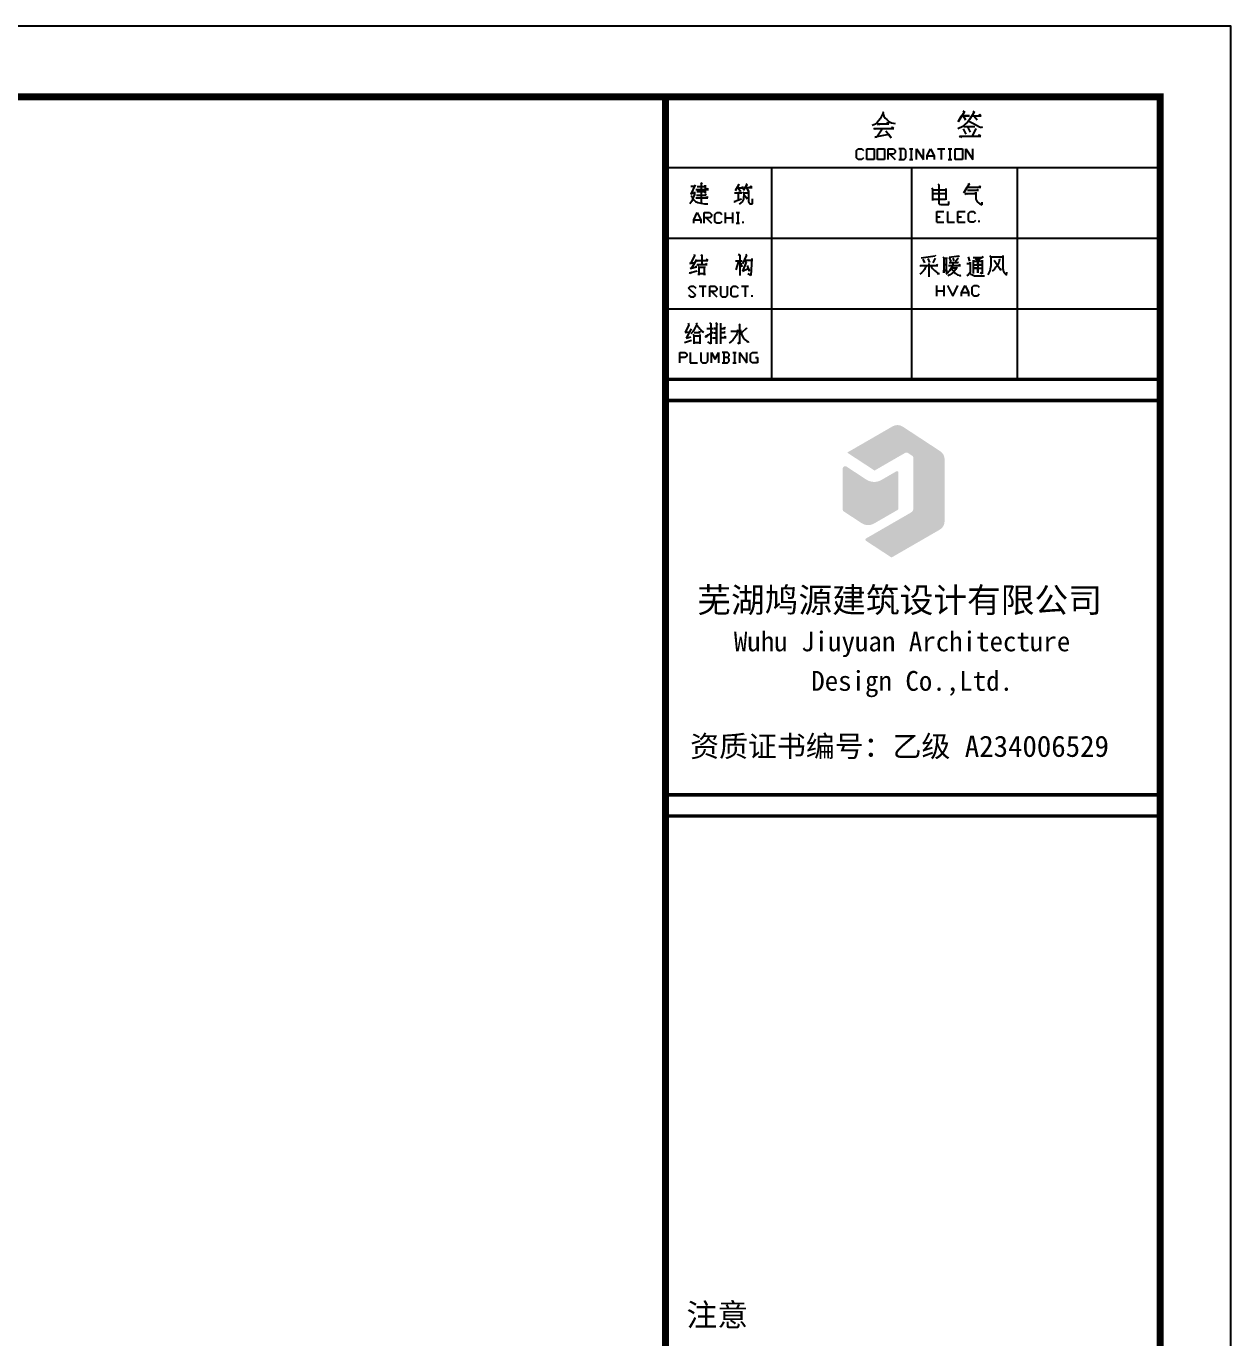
# Model space of a CAD drawing. Extents: x -307088 to 5640332, y -3541089 to -2181377.
# Drawn here: x 5565450 to 5591026, y -3310944 to -3283089 of the extents above; entities that cross this region are included whole.
import ezdxf

# ---------------------------------------------------------------- set-up
doc = ezdxf.new("R2010")
doc.units = 0
doc.header["$LTSCALE"] = 100
doc.header["$MEASUREMENT"] = 0
doc.layers.get('0').update_dxf_attribs({"linetype": 'CONTINUOUS'})
doc.layers.add('PUB_TITLE', color=4, linetype='CONTINUOUS')
doc.styles.add('STYLE4', font='', dxfattribs={"width": 0.8})
doc.styles.add('图签2', font='simhei.ttf', dxfattribs={"height": 1000})
doc.styles.get('STYLE4').set_extended_font_data('FangSong_GB2312')

# ---------------------------------------------------------------- blocks, each defined once
blk = doc.blocks.new('A$C7C132CDA')
at = {"layer": 'PUB_TITLE'}
h = blk.add_hatch(color=256, dxfattribs=at)
edge = h.paths.add_edge_path()
edge.add_ellipse((3838.326084009837, 15293.58862373792), major_axis=(-96.11861905933911, 96.11861905933907), ratio=0.9999999999999653, start_angle=225.0000000001424, end_angle=281.7428642561471)
edge.add_line((3912.870976067614, 15407.25760332216), (3381.362666524481, 15755.82437696593))
edge.add_ellipse((3306.817774466705, 15642.1553973821), major_axis=(-96.11861905915728, 96.11861905915721), ratio=0.9999999999999974, start_angle=-78.25713574382821, end_angle=-14.99999997287442)
edge.add_line((3238.851647093426, 15759.87618305581), (2594.978165633511, 15388.13565561862))
edge.add_line((2594.978165633511, 15388.13565561827), (2982.588396202307, 15133.93822337844))
edge.add_line((2982.588396202307, 15133.93822337873), (3417.205262569245, 15384.86438789533))
edge.add_ellipse((3434.196794412564, 15355.43419147702), major_axis=(24.02965476462497, 24.02965476462495), ratio=0.9999999999999747, start_angle=371.7428642561522, end_angle=435.0000000271238, ccw=False)
edge.add_line((3452.833017427009, 15383.85143637285), (3516.925227256026, 15341.81932813645))
edge.add_ellipse((3498.289004242513, 15313.40208324045), major_axis=(24.02965476518551, 24.02965476518549), ratio=0.9999999999997464, start_angle=314.99999999992565, end_angle=371.74286425592777, ccw=False)
edge.add_line((3532.272067929152, 15313.40208323998), (3532.272067929152, 14598.38376461703))
edge.add_ellipse((3464.305940555874, 14598.38376461761), major_axis=(-48.05930952963007, 48.05930952963), ratio=0.999999999999946, start_angle=165.0000000265585, end_angle=224.999999999599, ccw=False)
edge.add_line((3498.289004242513, 14539.52337178029), (2863.643770570401, 14173.11077568121))
edge.add_ellipse((2873.838689673226, 14155.45265783044), major_axis=(-14.41779285875863, 14.41779285875861), ratio=0.9999999999999009, start_angle=-14.99999997343389, end_angle=101.742864255415)
edge.add_line((2862.656955866609, 14138.40231089294), (3212.082015419845, 13909.24697418173))
edge.add_ellipse((3223.263749226462, 13926.29732111888), major_axis=(14.41779285878494, 14.41779285878494), ratio=0.9999999999999939, start_angle=191.7428642543983, end_angle=255.000000025383)
edge.add_line((3233.458668332081, 13908.63920326764), (3906.292211381253, 14297.09983004141))
edge.add_ellipse((3838.326084009837, 14414.82061571535), major_axis=(96.11861905947087, 96.11861905947083), ratio=0.9999999999999477, start_angle=255.0000000270828, end_angle=315.0000000001423)
edge.add_line((3974.258338755462, 14414.82061571581), (3974.258338755462, 15293.58862373832))
h = blk.add_hatch(color=256, dxfattribs=at)
edge = h.paths.add_edge_path()
edge.add_ellipse((2559.990695095155, 14579.92823924404), major_axis=(19.81075613763312, 19.81075613763311), ratio=0.9999999999998969, start_angle=135.0000000030776, end_angle=191.742864259058)
edge.add_line((2544.626443172339, 14556.500224391), (2799.956374368165, 14389.05311446992))
edge.add_ellipse((2892.141885917168, 14529.62120358646), major_axis=(-118.8645368261325, 118.8645368261325), ratio=0.9999999999999803, start_angle=101.7428642559012, end_angle=165.0000000269085)
edge.add_line((2976.191805995535, 14384.04247179767), (3306.90818003146, 14574.9816591639))
edge.add_ellipse((3292.899860016536, 14599.2447811286), major_axis=(-19.81075613763768, 19.81075613763768), ratio=0.9999999999999422, start_angle=165.0000000269174, end_angle=224.9999999999087)
edge.add_line((3320.916500042658, 14599.2447811286), (3320.916500042658, 15104.60062555515))
edge.add_ellipse((3300.52666183142, 15104.6006255555), major_axis=(14.41779285884241, 14.4177928588424), ratio=0.999999999999947, start_angle=314.9999999999985, end_angle=435.0000000256456)
edge.add_line((3290.331742725801, 15122.25874340674), (3079.091748270672, 15000.29927587829))
edge.add_ellipse((2977.14255721448, 15176.88045438938), major_axis=(-144.1779285887419, 144.1779285887419), ratio=0.999999999999995, start_angle=101.74286425591981, end_angle=165.0000000268788, ccw=False)
edge.add_line((2865.325219126884, 15006.37698501395), (2584.593328111339, 15190.48287339357))
edge.add_ellipse((2565.957105095964, 15162.0656284974), major_axis=(24.02965476501277, 24.02965476501276), ratio=0.9999999999999017, start_angle=11.7428642554654, end_angle=134.9486282428271)
edge.add_line((2531.974055069964, 15162.09609792242), (2531.974055069964, 14579.9282392427))
for p, q in [((3018.452050610911, 20062.10772943997), (2994.452050588559, 20038.1077294437)), ((3042.452050633263, 20090.10772943532), (3018.452050610911, 20062.10772943997)), ((3062.452050651889, 20114.10772943159), (3042.452050633263, 20090.10772943532)), ((3078.45205066679, 20142.1077294274), (3062.452050651889, 20114.10772943159)), ((3106.452050692867, 20198.10772941809), (3078.45205066679, 20142.1077294274)), ((3098.452050685417, 20218.10772941483), (3106.452050692867, 20198.10772941809)), ((3102.452050689142, 20178.10772942135), (3114.452050700318, 20150.107729426)), ((3114.452050700318, 20150.107729426), (3130.452050715219, 20122.10772943019)), ((3130.452050715219, 20122.10772943019), (3154.452050737571, 20102.10772943345)), ((3154.452050737571, 20102.10772943345), (3186.452050767373, 20078.10772943764)), ((3166.452050748747, 20066.10772943951), (3154.452050737571, 20046.1077294423)), ((3182.452050763648, 20042.10772944323), (3166.452050748747, 20066.10772943951)), ((3186.452050767373, 20078.10772943764), (3222.452050800901, 20058.10772944044)), ((3222.452050800901, 20058.10772944044), (3274.45205084933, 20050.10772944184)), ((4250.452051758301, 20210.10772941622), (4166.452051680069, 20070.10772943858)), ((4166.452051680069, 20070.10772943858), (4214.452051724773, 20154.10772942507)), ((4214.452051724773, 20154.10772942507), (4326.452051829081, 20154.10772942507)), ((4234.452051743399, 20226.10772941343), (4258.452051765751, 20202.10772941762)), ((4238.452051747125, 20154.10772942507), (4270.452051776927, 20098.10772943392)), ((4326.452051829081, 20154.10772942507), (4238.452051747125, 20154.10772942507)), ((4258.452051765751, 20202.10772941762), (4250.452051758301, 20210.10772941622)), ((4298.452051803004, 20066.10772943951), (4266.452051773202, 20038.1077294437)), ((4326.452051829081, 20106.10772943299), (4298.452051803004, 20066.10772943951)), ((4314.452051817905, 20086.10772943578), (4354.452051855158, 20062.10772943997)), ((4390.452051888686, 20206.10772941716), (4326.452051829081, 20106.10772943299)), ((4354.452051855158, 20062.10772943997), (4394.452051892411, 20042.10772944323)), ((4362.452051862609, 20154.10772942507), (4490.452051981818, 20154.10772942507)), ((4374.452051873785, 20222.10772941436), (4398.452051896136, 20202.10772941762)), ((4398.452051896136, 20202.10772941762), (4390.452051888686, 20206.10772941716)), ((4394.452051892411, 20150.107729426), (4434.452051929664, 20098.10772943392)), ((4474.452051966917, 20174.10772942181), (4458.452051952016, 20158.10772942461)), ((4490.452051981818, 20154.10772942507), (4474.452051966917, 20174.10772942181)), ((2994.452050588559, 20038.1077294437), (2946.452050543856, 20018.10772944696)), ((2974.452050569933, 19978.10772945348), (3254.452050830703, 19978.10772945348)), ((2986.452050581109, 19962.10772945581), (2974.452050569933, 19978.10772945348)), ((3002.45205059601, 19978.10772945348), (2986.452050581109, 19962.10772945581)), ((3182.452050763648, 19890.10772946745), (2986.452050581109, 19854.10772947303)), ((3014.452050607186, 19858.10772947257), (3090.452050677966, 19974.10772945394)), ((3026.452050618362, 20042.10772944323), (3182.452050763648, 20042.10772944323)), ((3038.452050629538, 20026.10772944556), (3026.452050618362, 20042.10772944323)), ((3054.452050644439, 20042.10772944323), (3038.452050629538, 20026.10772944556)), ((3142.452050726395, 19942.10772945907), (3218.452050797176, 19846.10772947443)), ((3218.452050797176, 19846.10772947443), (3182.452050763648, 19890.10772946745)), ((3234.452050812077, 19994.10772945068), (3222.452050800901, 19978.10772945348)), ((3254.452050830703, 19978.10772945348), (3234.452050812077, 19994.10772945068)), ((4230.452051739674, 20006.10772944882), (4162.452051676344, 19974.10772945394)), ((4266.452051773202, 20038.1077294437), (4230.452051739674, 20006.10772944882)), ((4238.452051747125, 19974.10772945394), (4274.452051780652, 19898.10772946605)), ((4246.452051754575, 20006.10772944882), (4402.452051899862, 20006.10772944882)), ((4302.452051806729, 19990.10772945161), (4334.452051836532, 19926.10772946186)), ((4414.452051911037, 19978.10772945348), (4370.452051870059, 19878.10772946931)), ((4394.452051892411, 20042.10772944323), (4426.452051922213, 20026.10772944556)), ((4426.452051922213, 20026.10772944556), (4470.452051963191, 20002.10772944975)), ((4470.452051963191, 19886.10772946838), (4450.452051944565, 19862.1077294721)), ((4470.452051963191, 20002.10772944975), (4510.452052000444, 19998.10772945022)), ((4486.452051978093, 19866.10772947117), (4470.452051963191, 19886.10772946838)), ((4510.452052000444, 19998.10772945022), (4478.452051970642, 19986.10772945208)), ((2725.186416975688, 19663.89201229054), (2750.186417000834, 19688.89201228635)), ((2750.186417000834, 19688.89201228635), (2800.186417046469, 19688.89201228635)), ((2800.186417046469, 19688.89201228635), (2825.18641706882, 19663.89201229054)), ((2875.186417116318, 19688.89201228635), (2975.18641720945, 19688.89201228635)), ((2875.186417116318, 19538.89201231056), (2875.186417116318, 19688.89201228635)), ((2975.18641720945, 19688.89201228635), (2975.18641720945, 19538.89201231056)), ((2986.452050581109, 19854.10772947303), (3014.452050607186, 19858.10772947257)), ((3025.186417255085, 19688.89201228635), (3125.186417348217, 19688.89201228635)), ((3025.186417255085, 19538.89201231056), (3025.186417255085, 19688.89201228635)), ((3125.186417348217, 19688.89201228635), (3125.186417348217, 19538.89201231056)), ((3175.186417395715, 19688.89201228635), (3250.186417466495, 19688.89201228635)), ((3175.186417395715, 19538.89201231056), (3175.186417395715, 19688.89201228635)), ((3250.186417466495, 19688.89201228635), (3275.186417488847, 19663.89201229054)), ((3400.186417605262, 19688.89201228635), (3325.186417534482, 19688.89201228635)), ((3350.186417559627, 19688.89201228635), (3350.186417559627, 19538.89201231056)), ((3425.186417627614, 19663.89201229054), (3400.186417605262, 19688.89201228635)), ((3475.186417675111, 19688.89201228635), (3525.186417720746, 19688.89201228635)), ((3500.186417698395, 19688.89201228635), (3500.186417698395, 19538.89201231056)), ((3575.186417768244, 19688.89201228635), (3675.186417861376, 19538.89201231056)), ((3575.186417768244, 19538.89201231056), (3575.186417768244, 19688.89201228635)), ((3675.186417861376, 19538.89201231056), (3675.186417861376, 19688.89201228635)), ((3725.186417907011, 19588.89201230265), (3775.186417954508, 19688.89201228635)), ((3775.186417954508, 19688.89201228635), (3825.186418000143, 19588.89201230265)), ((3875.18641804764, 19688.89201228635), (3975.186418140773, 19688.89201228635)), ((3925.186418093275, 19688.89201228635), (3925.186418093275, 19538.89201231056)), ((4025.186418186408, 19688.89201228635), (4075.186418233905, 19688.89201228635)), ((4050.186418211553, 19688.89201228635), (4050.186418211553, 19538.89201231056)), ((4125.18641827954, 19688.89201228635), (4225.186418372672, 19688.89201228635)), ((4125.18641827954, 19538.89201231056), (4125.18641827954, 19688.89201228635)), ((4186.452051698696, 19866.10772947117), (4486.452051978093, 19866.10772947117)), ((4198.452051709872, 19850.10772947397), (4186.452051698696, 19866.10772947117)), ((4222.452051732223, 19866.10772947117), (4198.452051709872, 19850.10772947397)), ((4225.186418372672, 19688.89201228635), (4225.186418372672, 19538.89201231056)), ((4275.18641842017, 19688.89201228635), (4375.186418513302, 19538.89201231056)), ((4275.18641842017, 19538.89201231056), (4275.18641842017, 19688.89201228635)), ((4375.186418513302, 19538.89201231056), (4375.186418513302, 19688.89201228635)), ((2725.186416975688, 19563.89201230637), (2725.186416975688, 19663.89201229054)), ((2750.186417000834, 19538.89201231056), (2725.186416975688, 19563.89201230637)), ((2800.186417046469, 19538.89201231056), (2750.186417000834, 19538.89201231056)), ((2825.18641706882, 19563.89201230637), (2800.186417046469, 19538.89201231056)), ((2975.18641720945, 19538.89201231056), (2875.186417116318, 19538.89201231056)), ((3125.186417348217, 19538.89201231056), (3025.186417255085, 19538.89201231056)), ((3250.186417466495, 19613.89201229846), (3175.186417395715, 19613.89201229846)), ((3200.186417418998, 19613.89201229846), (3275.186417488847, 19538.89201231056)), ((3275.186417488847, 19638.89201229427), (3250.186417466495, 19613.89201229846)), ((3275.186417488847, 19663.89201229054), (3275.186417488847, 19638.89201229427)), ((3325.186417534482, 19538.89201231056), (3400.186417605262, 19538.89201231056)), ((3400.186417605262, 19538.89201231056), (3425.186417627614, 19563.89201230637)), ((3425.186417627614, 19563.89201230637), (3425.186417627614, 19663.89201229054)), ((3475.186417675111, 19538.89201231056), (3525.186417720746, 19538.89201231056)), ((3725.186417907011, 19588.89201230265), (3825.186418000143, 19588.89201230265)), ((3725.186417907011, 19538.89201231056), (3725.186417907011, 19588.89201230265)), ((3825.186418000143, 19588.89201230265), (3825.186418000143, 19538.89201231056)), ((4025.186418186408, 19538.89201231056), (4075.186418233905, 19538.89201231056)), ((4225.186418372672, 19538.89201231056), (4125.18641827954, 19538.89201231056)), ((24.99999098805711, 19425.00005268899), (7024.999997507315, 19425.00005268899)), ((1522.697834948543, 19425.00005268899), (1522.697834948543, 16452.83614195592)), ((3506.105915541295, 19425.00005268899), (3506.105915541295, 16452.83614195592)), ((5002.676951962989, 19425.00005268899), (5002.676951962989, 16452.83614195592)), ((380.9919313476421, 19158.14747011231), (428.9919313923456, 19158.14747011231)), ((444.9919314072467, 19177.34747010923), (384.1919313506223, 19049.34747012972)), ((470.5919314310886, 19154.94747011352), (585.791931538377, 19154.94747011352)), ((518.5919314757921, 19209.34747010458), (540.9919314966537, 19193.34747010737)), ((528.1919314847328, 19199.74747010588), (528.1919314847328, 18921.34747015068)), ((540.9919314966537, 19193.34747010737), (528.1919314847328, 19199.74747010588)), ((585.791931538377, 19174.14747011045), (585.791931538377, 19062.14747012861)), ((585.791931538377, 19154.94747011352), (585.791931538377, 19174.14747011045)), ((1062.591931982432, 19183.74747010821), (1011.391931934748, 19094.14747012255)), ((1040.19193196157, 19135.74747011613), (1126.591932042036, 19135.74747011613)), ((1049.791931970511, 19190.14747010719), (1065.791931985412, 19174.14747010951)), ((1056.191931976471, 19129.34747011669), (1078.591931997333, 19094.14747012255)), ((1065.791931985412, 19174.14747010951), (1062.591931982432, 19183.74747010821)), ((1107.391932024155, 19148.54747011361), (1097.791932015214, 19135.74747011613)), ((1126.591932042036, 19135.74747011613), (1107.391932024155, 19148.54747011361)), ((1174.591932083946, 19180.54747010896), (1123.391932036262, 19097.34747012227)), ((1152.191932063084, 19142.14747011464), (1251.391932155471, 19142.14747011464)), ((1161.791932072025, 19196.54747010663), (1177.791932086926, 19177.34747010923)), ((1171.391932080965, 19138.94747011538), (1193.791932101827, 19097.34747012227)), ((1177.791932086926, 19177.34747010923), (1174.591932083946, 19180.54747010896)), ((1232.19193213759, 19158.14747011231), (1219.391932125669, 19145.34747011436)), ((1251.391932155471, 19142.14747011464), (1232.19193213759, 19158.14747011231)), ((3792.408833737951, 19138.02061994176), (3802.008833746891, 19122.02061994409)), ((3878.808833818417, 19189.2206199331), (3891.608833830338, 19179.6206199344)), ((3891.608833830338, 19179.6206199344), (3891.608833830338, 18914.02061997715)), ((3990.808833922725, 19128.42061994306), (3990.808833922725, 18965.22061996895)), ((4318.468676749151, 19182.82061993412), (4248.068676683586, 19064.42061995331)), ((4248.068676683586, 19064.42061995331), (4292.868676724378, 19144.42061994027)), ((4292.868676724378, 19144.42061994027), (4488.068676907104, 19144.42061994027)), ((4312.068676743191, 19202.02061993151), (4321.668676752131, 19176.42061993561)), ((4321.668676752131, 19176.42061993561), (4318.468676749151, 19182.82061993412)), ((4472.068676892202, 19160.42061993794), (4459.268676880281, 19141.22061994101)), ((4488.068676907104, 19144.42061994027), (4472.068676892202, 19160.42061993794)), ((393.791931359563, 18946.94747014565), (368.1919313357212, 18908.54747015226)), ((384.1919313506223, 19049.34747012972), (396.9919313625433, 19062.14747012767)), ((387.3919313536026, 19030.1474701328), (400.1919313655235, 19010.94747013587)), ((406.591931371484, 18972.54747014202), (393.791931359563, 18946.94747014565)), ((396.9919313625433, 19062.14747012767), (435.391931398306, 19062.14747012767)), ((400.1919313655235, 19010.94747013587), (406.591931371484, 18988.54747013922)), ((416.1919313804246, 18998.14747013792), (406.591931371484, 18972.54747014202)), ((406.591931371484, 18988.54747013922), (422.5919313863851, 18966.14747014304)), ((425.7919313893653, 19020.5474701341), (416.1919313804246, 18998.14747013792)), ((422.5919313863851, 18966.14747014304), (448.191931410227, 18943.74747014639)), ((432.1919313953258, 19042.94747013028), (425.7919313893653, 19020.5474701341)), ((435.391931398306, 19078.14747012488), (432.1919313953258, 19042.94747013028)), ((435.391931398306, 19062.14747012767), (435.391931398306, 19078.14747012488)), ((448.191931410227, 18943.74747014639), (480.1919314400293, 18930.94747014891)), ((451.3919314132072, 19113.34747012041), (630.5919315801002, 19113.34747012041)), ((451.3919314132072, 18994.94747013913), (620.9919315711595, 18994.94747013913)), ((464.1919314251281, 19033.34747013345), (595.391931548249, 19033.34747013345)), ((585.791931538377, 19078.14747012581), (467.3919314281084, 19078.14747012581)), ((592.1919315443374, 19046.14747013093), (582.5919315353967, 19036.5474701327)), ((585.791931538377, 19062.14747012861), (585.791931538377, 19078.14747012581)), ((598.5919315502979, 19036.5474701327), (592.1919315443374, 19049.34747013019)), ((595.391931548249, 19049.34747013065), (592.1919315443374, 19046.14747013093)), ((611.3919315622188, 19010.94747013634), (592.1919315443374, 18994.94747013913)), ((595.391931548249, 19033.34747013345), (595.391931548249, 19049.34747013065)), ((617.7919315681793, 19126.14747011836), (608.1919315592386, 19113.34747012041)), ((620.9919315711595, 18994.94747013913), (611.3919315622188, 19010.94747013634)), ((630.5919315801002, 19113.34747012041), (617.7919315681793, 19126.14747011836)), ((995.3919319170527, 18943.74747014686), (1100.9919320154, 18978.94747014146)), ((1011.391931931954, 18934.14747014863), (995.3919319170527, 18943.74747014686)), ((998.591931920033, 19065.3474701274), (1104.191932018381, 19065.3474701274)), ((1017.791931937914, 18946.94747014611), (1011.391931931954, 18934.14747014863)), ((1052.991931970697, 19065.3474701274), (1052.991931970697, 18959.74747014407)), ((1104.191932018381, 19065.3474701274), (1052.991931970697, 19065.3474701274)), ((1078.591931997333, 19103.74747012078), (1075.391931994352, 19090.9474701233)), ((1078.591931997333, 19094.14747012255), (1078.591931997333, 19103.74747012078)), ((1126.591932039242, 18975.7474701422), (1110.591932024341, 18937.34747014835)), ((1120.191932033282, 19081.34747012507), (1129.791932042222, 19062.14747012814)), ((1129.791932042222, 19062.14747012814), (1126.591932039242, 18975.7474701422)), ((1136.191932048183, 19065.34747012786), (1196.991932104807, 19065.34747012786)), ((1139.391932051163, 19033.34747013298), (1177.791932086926, 18978.94747014146)), ((1184.191932092886, 18988.54747014015), (1171.391932080965, 18994.94747013913)), ((1177.791932086926, 18978.94747014146), (1184.191932092886, 18988.54747014015)), ((1200.191932107788, 19106.94747012097), (1190.591932098847, 19087.74747012358)), ((1193.791932101827, 19097.34747012227), (1200.191932107788, 19106.94747012097)), ((1196.991932104807, 19087.74747012404), (1196.991932104807, 18937.34747014835)), ((1196.991932104807, 19065.34747012786), (1196.991932104807, 19087.74747012404)), ((1254.591932158452, 18908.54747015226), (1254.591932158452, 18982.14747014071)), ((3802.008833746891, 19122.02061994409), (3802.008833746891, 18958.82061996998)), ((3805.208833749872, 19109.22061994567), (3987.608833919745, 19109.22061994567)), ((3805.208833749872, 19054.82061995461), (3987.608833919745, 19054.82061995461)), ((3808.408833752852, 18974.82061996765), (3987.608833919745, 18974.82061996765)), ((4032.408833961468, 18901.22061997873), (4032.408833961468, 18942.82061997231)), ((4267.268676701467, 19058.02061995387), (4414.468676838558, 19058.02061995387)), ((4283.268676716369, 19042.02061995666), (4267.268676701467, 19058.02061995387)), ((4292.868676725309, 19058.02061995387), (4283.268676716369, 19042.02061995666)), ((4299.26867673127, 19102.82061994716), (4456.068676877301, 19102.82061994716)), ((4414.468676838558, 19077.22061995126), (4414.468676838558, 19038.82061995741)), ((4414.468676838558, 19058.02061995387), (4414.468676838558, 19077.22061995126)), ((4414.468676838558, 19038.82061995741), (4414.468676838558, 19010.02061996225)), ((4414.468676838558, 19010.02061996225), (4417.668676841538, 18974.82061996765)), ((4417.668676841538, 18974.82061996765), (4436.86867685942, 18939.62061997305)), ((4440.0686768624, 19115.62061994465), (4427.268676850479, 19099.62061994744)), ((4456.068676877301, 19102.82061994716), (4440.0686768624, 19115.62061994465)), ((422.616578895133, 18685.8368920841), (472.6165789426304, 18785.83689206827)), ((472.6165789426304, 18785.83689206827), (522.6165789882652, 18685.8368920841)), ((480.1919314400293, 18930.94747014891), (524.9919314817525, 18918.14747015096)), ((524.9919314817525, 18918.14747015096), (572.991931526456, 18911.74747015245)), ((572.6165790357627, 18785.83689206827), (647.6165791037492, 18785.83689206827)), ((572.6165790357627, 18635.83689209202), (572.6165790357627, 18785.83689206827)), ((572.991931526456, 18911.74747015245), (620.9919315711595, 18911.74747015245)), ((647.6165791037492, 18785.83689206827), (672.616579128895, 18760.83689207199)), ((672.616579128895, 18760.83689207199), (672.616579128895, 18735.83689207619)), ((722.6165791745298, 18760.83689207199), (747.6165791968815, 18785.83689206827)), ((722.6165791745298, 18660.83689208783), (722.6165791745298, 18760.83689207199)), ((747.6165791968815, 18785.83689206827), (797.616579244379, 18785.83689206827)), ((797.616579244379, 18785.83689206827), (822.616579267662, 18760.83689207199)), ((872.6165793151595, 18635.83689209202), (872.6165793151595, 18785.83689206827)), ((972.6165794082917, 18785.83689206827), (972.6165794082917, 18635.83689209202)), ((1022.616579453927, 18785.83689206827), (1072.616579501424, 18785.83689206827)), ((1047.616579476278, 18785.83689206827), (1047.616579476278, 18635.83689209202)), ((1110.591932024341, 18937.34747014835), (1065.791931982618, 18905.34747015347)), ((1196.991932104807, 18937.34747014835), (1206.591932113748, 18918.14747015096)), ((1206.591932113748, 18918.14747015096), (1216.191932122689, 18911.74747015245)), ((1216.191932122689, 18911.74747015245), (1228.99193213461, 18908.54747015226)), ((1228.99193213461, 18908.54747015226), (1254.591932158452, 18908.54747015226)), ((3863.723864133004, 18799.52638373), (3963.723864226136, 18799.52638373)), ((3863.723864133004, 18649.52638375375), (3863.723864133004, 18799.52638373)), ((3891.608833830338, 18914.02061997715), (3898.008833836298, 18904.42061997845)), ((3898.008833836298, 18904.42061997845), (3920.40883385716, 18901.22061997873)), ((3920.40883385716, 18901.22061997873), (4032.408833961468, 18901.22061997873)), ((4013.723864271771, 18799.52638373), (4013.723864271771, 18649.52638375375)), ((4163.723864412401, 18799.52638373), (4263.723864505533, 18799.52638373)), ((4163.723864412401, 18649.52638375375), (4163.723864412401, 18799.52638373)), ((4313.723864551168, 18774.52638373419), (4338.72386457352, 18799.52638373)), ((4313.723864551168, 18674.52638375002), (4313.723864551168, 18774.52638373419)), ((4338.72386457352, 18799.52638373), (4388.723864621017, 18799.52638373)), ((4388.723864621017, 18799.52638373), (4413.7238646443, 18774.52638373419)), ((4436.86867685942, 18939.62061997305), (4472.068676892202, 18910.82061997789)), ((4472.068676892202, 18910.82061997789), (4507.268676924985, 18898.02061997994)), ((4507.268676924985, 18898.02061997994), (4507.268676924985, 18933.22061997454)), ((422.616578895133, 18685.8368920841), (522.6165789882652, 18685.8368920841)), ((422.616578895133, 18635.83689209202), (422.616578895133, 18685.8368920841)), ((522.6165789882652, 18685.8368920841), (522.6165789882652, 18635.83689209202)), ((647.6165791037492, 18710.83689208038), (572.6165790357627, 18710.83689208038)), ((597.6165790581144, 18710.83689208038), (672.616579128895, 18635.83689209202)), ((672.616579128895, 18735.83689207619), (647.6165791037492, 18710.83689208038)), ((747.6165791968815, 18635.83689209202), (722.6165791745298, 18660.83689208783)), ((797.616579244379, 18635.83689209202), (747.6165791968815, 18635.83689209202)), ((822.616579267662, 18660.83689208783), (797.616579244379, 18635.83689209202)), ((872.6165793151595, 18710.83689208038), (972.6165794082917, 18710.83689208038)), ((1022.616579453927, 18635.83689209202), (1072.616579501424, 18635.83689209202)), ((1122.616579547059, 18635.83689209202), (1122.616579547059, 18660.83689208783)), ((3863.723864133004, 18724.52638374164), (3913.723864178639, 18724.52638374164)), ((3863.723864133004, 18649.52638375375), (3963.723864226136, 18649.52638375375)), ((4013.723864271771, 18649.52638375375), (4113.723864364903, 18649.52638375375)), ((4163.723864412401, 18724.52638374164), (4213.723864458036, 18724.52638374164)), ((4163.723864412401, 18649.52638375375), (4263.723864505533, 18649.52638375375)), ((4338.72386457352, 18649.52638375375), (4313.723864551168, 18674.52638375002)), ((4388.723864621017, 18649.52638375375), (4338.72386457352, 18649.52638375375)), ((4413.7238646443, 18674.52638375002), (4388.723864621017, 18649.52638375375)), ((4463.723864691798, 18649.52638375375), (4463.723864691798, 18674.52638375002)), ((24.99999098805711, 18425.00005284918), (7024.999997507315, 18425.00005284918)), ((428.9919313923456, 18198.77047017112), (435.391931398306, 18179.57047017373)), ((1158.591932071839, 18198.77047017112), (1171.391932083759, 18182.77047017391)), ((368.1919313357212, 18064.37047019263), (435.3919313992374, 18080.37047018984)), ((380.9919313476421, 18070.77047019161), (368.1919313357212, 18064.37047019263)), ((374.591931342613, 17993.9704702039), (460.9919314230792, 18016.37047020008)), ((435.391931398306, 18179.57047017373), (380.9919313476421, 18070.77047019161)), ((460.9919314230792, 18118.77047018369), (390.5919313575141, 18000.37047020288)), ((435.3919313992374, 18080.37047018984), (460.9919314230792, 18118.77047018369)), ((454.5919314171188, 18025.97047019878), (451.3919314141385, 18013.17047020083)), ((460.9919314230792, 18016.37047020008), (454.5919314171188, 18025.97047019878)), ((473.7919314340688, 18109.17047018546), (620.9919315711595, 18109.17047018546)), ((483.3919314430095, 18099.57047018677), (473.7919314340688, 18109.17047018546)), ((473.7919314340688, 18051.57047019468), (611.3919315631501, 18051.57047019468)), ((480.1919314400293, 18035.57047019748), (473.7919314340688, 18051.57047019468)), ((492.9919314519502, 18045.17047019571), (480.1919314400293, 18035.57047019748)), ((492.9919314519502, 18109.17047018546), (483.3919314430095, 18099.57047018677)), ((483.3919314439408, 18029.17047019803), (496.1919314549305, 18016.37047020008)), ((496.1919314549305, 18016.37047020008), (496.1919314549305, 17901.17047021852)), ((524.9919314817525, 18189.17047017289), (544.1919314996339, 18179.57047017419)), ((537.7919314936735, 18185.97047017317), (537.7919314936735, 18054.77047019394)), ((544.1919314996339, 18179.57047017419), (537.7919314936735, 18185.97047017317)), ((576.1919315294363, 18022.77047019906), (576.1919315294363, 18009.97047020111)), ((576.1919315294363, 17901.17047021852), (576.1919315294363, 18022.77047019906)), ((595.391931548249, 18067.57047019235), (592.1919315443374, 18054.7704701944)), ((611.3919315631501, 18051.57047019468), (595.391931548249, 18067.57047019235)), ((611.3919315622188, 18128.37047018285), (601.7919315532781, 18112.37047018518)), ((620.9919315711595, 18109.17047018546), (611.3919315622188, 18128.37047018285)), ((1014.591931937728, 18102.77047018602), (1110.591932027135, 18102.77047018602)), ((1056.191931976471, 18099.57047018677), (1017.791931940708, 17974.77047020744)), ((1052.991931973491, 18195.5704701714), (1075.391931994352, 18182.77047017345)), ((1075.391931994352, 18182.77047017345), (1075.391931994352, 17897.97047021927)), ((1075.391931994352, 18080.3704701903), (1110.591932027135, 18016.37047020055)), ((1171.391932083759, 18182.77047017391), (1113.791932030115, 18061.17047019338)), ((1164.991932077799, 18083.57047019049), (1113.791932030115, 17958.7704702107)), ((1145.791932059918, 18112.37047018518), (1241.791932149325, 18112.37047018518)), ((1152.191932065878, 18096.37047018844), (1164.991932077799, 18083.57047019049)), ((1177.79193208972, 18035.57047019887), (1206.591932116542, 17958.77047021117)), ((1244.991932152305, 18134.77047018136), (1228.991932137404, 17897.97047021973)), ((3627.699882093351, 18037.00087554788), (3877.299882325809, 18037.00087554788)), ((3637.299882102292, 18024.20087555039), (3627.699882093351, 18037.00087554788)), ((3838.899882290047, 18171.40087552683), (3640.499882105272, 18142.60087553167)), ((3666.099882129114, 18126.600875534), (3691.699882152956, 18075.4008755422)), ((3710.899882170837, 18024.20087555039), (3704.499882164877, 18011.40087555244)), ((3736.499882194679, 18136.20087553223), (3762.099882218521, 18081.80087554117)), ((3752.49988220958, 18065.80087554303), (3752.49988220958, 17877.00087557349)), ((3781.299882236402, 18030.60087554937), (3787.699882242363, 18014.60087555216)), ((3787.699882242363, 18014.60087555216), (3803.699882257264, 17995.40087555477)), ((3842.099882293027, 18139.40087553195), (3806.899882260244, 18075.4008755422)), ((3835.699882287066, 18184.20087552432), (3838.899882290047, 18171.40087552683)), ((3864.499882313889, 18049.80087554536), (3854.899882304948, 18033.80087554816)), ((3877.299882325809, 18037.00087554788), (3864.499882313889, 18049.80087554536)), ((3950.899882394355, 18158.60087552841), (3963.699882406276, 18145.80087553046)), ((3960.499882403295, 18053.00087554555), (4005.299882445019, 18053.00087554555)), ((3963.699882406276, 18145.80087553046), (3963.699882406276, 17934.60087556427)), ((4002.099882442039, 18136.2008755327), (3963.699882406276, 18136.2008755327)), ((4002.099882442039, 18149.00087553065), (4002.099882442039, 18136.2008755327)), ((4002.099882442039, 17937.80087556399), (4002.099882442039, 18149.00087553065)), ((4027.69988246588, 18037.00087554834), (4197.299882623833, 18037.00087554834)), ((4037.299882474821, 18078.60087554192), (4168.499882597011, 18078.60087554192)), ((4174.899882602971, 18171.40087552683), (4040.499882477801, 18149.00087553065)), ((4040.499882477801, 18149.00087553065), (4062.899882498663, 18094.60087553912)), ((4085.299882519525, 18033.80087554862), (4066.099882501643, 17998.60087555402)), ((4094.899882528465, 18075.4008755422), (4085.299882519525, 18033.80087554862)), ((4091.699882525485, 18142.60087553167), (4104.499882537406, 18101.0008755381)), ((4165.29988259403, 18142.60087553167), (4126.899882558268, 18091.4008755394)), ((4162.09988259105, 18088.20087554015), (4155.69988258509, 18078.60087554192)), ((4168.499882597011, 18078.60087554192), (4162.09988259105, 18088.20087554015)), ((4168.499882597011, 18181.00087552506), (4181.299882608932, 18161.80087552813)), ((4181.299882608932, 18049.80087554629), (4171.699882599991, 18033.80087554862)), ((4181.299882608932, 18161.80087552813), (4174.899882602971, 18171.40087552683)), ((4197.299882623833, 18037.00087554834), (4181.299882608932, 18049.80087554629)), ((4290.099882710259, 18065.8008755435), (4334.899882751983, 18065.8008755435)), ((4306.099882725161, 18158.60087552841), (4328.499882746022, 18097.80087553838)), ((4334.899882751983, 18085.00087554089), (4334.899882751983, 17937.80087556399)), ((4334.899882751983, 18065.8008755435), (4334.899882751983, 18085.00087554089)), ((4376.499882790726, 18149.00087553065), (4507.699882912915, 18149.00087553065)), ((4382.899882796686, 18113.80087553558), (4382.899882796686, 18097.80087553791)), ((4382.899882796686, 17921.80087556585), (4382.899882796686, 18113.80087553558)), ((4382.899882796686, 18097.80087553791), (4507.699882912915, 18097.80087553791)), ((4389.299882802647, 18046.60087554611), (4507.699882912915, 18046.60087554611)), ((4411.699882823508, 18136.20087553223), (4462.899882871192, 18101.00087553763)), ((4440.49988285033, 18113.80087553605), (4411.699882823508, 18136.20087553223)), ((4520.499882924836, 18161.80087552813), (4440.49988285033, 18113.80087553605)), ((4443.699882853311, 18091.40087553847), (4443.699882853311, 17931.40087556455)), ((4443.699882853311, 18046.60087554611), (4443.699882853311, 18091.40087553847)), ((4507.699882912915, 18046.60087554611), (4443.699882853311, 18046.60087554611)), ((4507.699882912915, 18149.00087553065), (4520.499882924836, 18161.80087552813)), ((4507.699882912915, 18113.80087553558), (4507.699882912915, 17928.20087556529)), ((4507.699882912915, 18097.80087553791), (4507.699882912915, 18113.80087553558)), ((4613.299883011263, 18177.80087552581), (4629.299883026164, 18158.60087552841)), ((4629.299883026164, 18033.80087554862), (4622.899883020204, 18008.20087555272)), ((4629.299883026164, 18158.60087552841), (4629.299883026164, 18033.80087554862)), ((4632.499883029144, 18161.80087552767), (4795.699883181136, 18161.80087552767)), ((4674.099883067887, 18113.80087553512), (4770.099883157294, 17969.80087555794)), ((4712.499883106444, 18027.40087554872), (4699.699883094523, 18011.40087555151)), ((4728.499883121345, 18053.00087554462), (4712.499883106444, 18027.40087554872)), ((4741.299883130472, 18081.80087553978), (4728.499883121345, 18053.00087554462)), ((4750.899883142207, 18117.00087553437), (4741.299883130472, 18081.80087553978)), ((4747.699883136433, 18133.00087553205), (4750.899883142207, 18117.00087553437)), ((4798.899883184116, 18177.80087552487), (4798.899883184116, 17995.4008755543)), ((361.7919313297607, 17933.17047021387), (470.5919314310886, 17961.97047020902)), ((374.5919313416816, 17923.57047021517), (361.7919313297607, 17933.17047021387)), ((390.5919313575141, 18000.37047020288), (374.591931342613, 17993.9704702039)), ((393.791931359563, 17942.7704702121), (374.5919313416816, 17923.57047021517)), ((576.1919315294363, 18009.97047020111), (496.1919314549305, 18009.97047020111)), ((496.1919314549305, 17923.5704702147), (576.1919315294363, 17923.5704702147)), ((496.1919314549305, 17901.17047021852), (496.1919314549305, 17923.5704702147)), ((576.1919315294363, 17923.5704702147), (576.1919315294363, 17901.17047021852)), ((1113.791932030115, 17958.7704702107), (1193.791932104621, 17993.9704702053)), ((1228.991932137404, 17897.97047021973), (1187.391932098661, 17917.17047021713)), ((1212.991932122502, 17968.37047020986), (1196.991932107601, 17990.77047020604)), ((1206.591932116542, 17958.77047021117), (1212.991932122502, 17968.37047020986)), ((3646.899882114027, 17934.60087556473), (3624.499882093165, 17915.40087556781)), ((3659.699882123154, 17947.40087556269), (3646.899882114027, 17934.60087556473)), ((3675.699882138055, 17960.20087556064), (3659.699882123154, 17947.40087556269)), ((3688.499882149976, 17979.40087555756), (3675.699882138055, 17960.20087556064)), ((3694.899882155936, 17995.40087555477), (3688.499882149976, 17979.40087555756)), ((3704.499882164877, 18011.40087555244), (3694.899882155936, 17995.40087555477)), ((3803.699882257264, 17995.40087555477), (3816.499882269185, 17982.60087555728)), ((3816.499882269185, 17982.60087555728), (3832.499882284086, 17966.60087555961)), ((3832.499882284086, 17966.60087555961), (3848.499882298987, 17950.60087556241)), ((3848.499882298987, 17950.60087556241), (3861.299882310908, 17941.00087556371)), ((3861.299882310908, 17941.00087556371), (3883.69988233177, 17925.00087556604)), ((3870.899882319849, 17921.80087556678), (3899.699882346671, 17921.80087556678)), ((3957.299882400315, 17969.80087555887), (4002.099882442039, 17969.80087555887)), ((3963.699882406276, 17969.80087555887), (3957.299882400315, 17969.80087555887)), ((3963.699882406276, 17934.60087556427), (3963.699882406276, 17969.80087555887)), ((4024.4998824629, 17941.00087556324), (3992.499882433098, 17915.40087556734)), ((4002.099882442039, 17969.80087555887), (4002.099882442039, 17937.80087556399)), ((4046.899882483762, 17905.80087556865), (4018.09988245694, 17889.80087557144)), ((4043.699882480782, 17963.40087555943), (4024.4998824629, 17941.00087556324)), ((4066.099882501643, 17998.60087555402), (4043.699882480782, 17963.40087555943)), ((4075.699882510584, 17921.80087556585), (4046.899882483762, 17905.80087556865)), ((4072.499882507604, 17995.4008755543), (4088.499882522505, 17973.00087555812)), ((4075.699882510584, 18005.000875553), (4146.099882576149, 18005.000875553)), ((4104.499882537406, 17947.40087556222), (4075.699882510584, 17921.80087556585)), ((4088.499882522505, 17973.00087555812), (4107.699882540386, 17947.40087556222)), ((4130.099882561248, 17979.4008755571), (4104.499882537406, 17947.40087556222)), ((4107.699882540386, 17947.40087556222), (4130.099882561248, 17925.00087556604)), ((4146.099882576149, 18011.40087555198), (4130.099882561248, 17979.4008755571)), ((4130.099882561248, 17925.00087556604), (4155.69988258509, 17905.80087556865)), ((4146.099882576149, 18005.000875553), (4146.099882576149, 18011.40087555198)), ((4155.69988258509, 17905.80087556865), (4200.499882626813, 17896.20087556995)), ((4203.699882629793, 17896.20087556995), (4184.499882611912, 17886.60087557172)), ((4200.499882626813, 17896.20087556995), (4203.699882629793, 17896.20087556995)), ((4306.099882725161, 17899.40087557014), (4290.099882710259, 17889.80087557144)), ((4318.899882737081, 17912.20087556809), (4306.099882725161, 17899.40087557014)), ((4334.899882751983, 17937.80087556399), (4318.899882737081, 17912.20087556809)), ((4334.899882751983, 17925.00087556604), (4344.499882760923, 17915.40087556781)), ((4344.499882760923, 17915.40087556781), (4370.099882784765, 17905.80087556911)), ((4370.099882784765, 17905.80087556911), (4398.899882811587, 17893.00087557163)), ((4386.099882799666, 17998.60087555356), (4507.699882912915, 17998.60087555356)), ((4443.699882853311, 17998.60087555356), (4386.099882799666, 17998.60087555356)), ((4398.899882811587, 17893.00087557163), (4539.699882942718, 17893.00087557163)), ((4443.699882853311, 17931.40087556455), (4443.699882853311, 17998.60087555356)), ((4507.699882912915, 17918.6008755666), (4478.899882886093, 17931.40087556455)), ((4507.699882912915, 17928.20087556529), (4507.699882912915, 17918.6008755666)), ((4603.699883002322, 17941.00087556324), (4584.499882984441, 17905.80087556865)), ((4613.299883011263, 17963.40087555943), (4603.699883002322, 17941.00087556324)), ((4619.699883017223, 17989.00087555579), (4613.299883011263, 17963.40087555943)), ((4622.899883020204, 18008.20087555272), (4619.699883017223, 17989.00087555579)), ((4680.499883076642, 17985.80087555561), (4645.299883041065, 17957.00087556045)), ((4699.699883094523, 18011.40087555151), (4680.499883076642, 17985.80087555561)), ((4773.299883160274, 17985.80087555561), (4760.499883151148, 17985.80087555561)), ((4770.099883157294, 17969.80087555794), (4773.299883160274, 17985.80087555561)), ((4798.899883184116, 17995.4008755543), (4802.099883187097, 17969.8008755584)), ((4802.099883187097, 17969.8008755584), (4808.499883193057, 17953.8008755612)), ((4808.499883193057, 17953.8008755612), (4818.099883201998, 17931.40087556455)), ((4818.099883201998, 17931.40087556455), (4834.099883216899, 17912.20087556762)), ((4834.099883216899, 17912.20087556762), (4850.0998832318, 17902.60087556893)), ((4850.0998832318, 17902.60087556893), (4856.499883237761, 17941.00087556278)), ((350.4930743710138, 17717.64781332749), (375.4930743933655, 17742.64781332377)), ((450.493074464146, 17617.64781334333), (350.4930743710138, 17717.64781332749)), ((375.4930743933655, 17742.64781332377), (425.4930744390003, 17742.64781332377)), ((425.4930744390003, 17742.64781332377), (450.493074464146, 17717.64781332749)), ((500.4930745097809, 17742.64781332377), (600.4930746029131, 17742.64781332377)), ((550.4930745572783, 17742.64781332377), (550.4930745572783, 17592.64781334752)), ((650.4930746504106, 17742.64781332377), (725.4930747183971, 17742.64781332377)), ((650.4930746504106, 17592.64781334752), (650.4930746504106, 17742.64781332377)), ((725.4930747183971, 17667.64781333541), (650.4930746504106, 17667.64781333541)), ((675.4930746727623, 17667.64781333541), (750.4930747435428, 17592.64781334752)), ((725.4930747183971, 17742.64781332377), (750.4930747435428, 17717.64781332749)), ((750.4930747435428, 17692.64781333122), (725.4930747183971, 17667.64781333541)), ((750.4930747435428, 17717.64781332749), (750.4930747435428, 17692.64781333122)), ((800.4930747891776, 17742.64781332377), (800.4930747891776, 17617.64781334333)), ((900.4930748823099, 17617.64781334333), (900.4930748823099, 17742.64781332377)), ((950.4930749298073, 17717.64781332749), (975.4930749521591, 17742.64781332377)), ((950.4930749298073, 17617.64781334333), (950.4930749298073, 17717.64781332749)), ((975.4930749521591, 17742.64781332377), (1025.493074997794, 17742.64781332377)), ((1025.493074997794, 17742.64781332377), (1050.49307502294, 17717.64781332749)), ((1100.493075068574, 17742.64781332377), (1200.493075161707, 17742.64781332377)), ((1150.493075116072, 17742.64781332377), (1150.493075116072, 17592.64781334752)), ((3863.723864133004, 17604.46946659579), (3863.723864133004, 17754.46946657158)), ((3863.723864133004, 17679.46946658369), (3963.723864226136, 17679.46946658369)), ((3963.723864226136, 17754.46946657158), (3963.723864226136, 17604.46946659579)), ((4013.723864271771, 17754.46946657158), (4088.72386434162, 17604.46946659579)), ((4088.72386434162, 17604.46946659579), (4163.723864412401, 17754.46946657158)), ((4213.723864458036, 17654.46946658741), (4263.723864505533, 17754.46946657158)), ((4213.723864458036, 17654.46946658741), (4313.723864551168, 17654.46946658741)), ((4213.723864458036, 17604.46946659579), (4213.723864458036, 17654.46946658741)), ((4263.723864505533, 17754.46946657158), (4313.723864551168, 17654.46946658741)), ((4313.723864551168, 17654.46946658741), (4313.723864551168, 17604.46946659579)), ((4363.723864598665, 17729.46946657577), (4388.723864621017, 17754.46946657158)), ((4363.723864598665, 17629.4694665916), (4363.723864598665, 17729.46946657577)), ((4388.723864621017, 17754.46946657158), (4438.723864666652, 17754.46946657158)), ((4438.723864666652, 17754.46946657158), (4463.723864691798, 17729.46946657577)), ((350.4930743710138, 17617.64781334333), (375.4930743933655, 17592.64781334752)), ((375.4930743933655, 17592.64781334752), (425.4930744390003, 17592.64781334752)), ((425.4930744390003, 17592.64781334752), (450.493074464146, 17617.64781334333)), ((800.4930747891776, 17617.64781334333), (825.4930748115294, 17592.64781334752)), ((825.4930748115294, 17592.64781334752), (875.4930748590268, 17592.64781334752)), ((875.4930748590268, 17592.64781334752), (900.4930748823099, 17617.64781334333)), ((975.4930749521591, 17592.64781334752), (950.4930749298073, 17617.64781334333)), ((1025.493074997794, 17592.64781334752), (975.4930749521591, 17592.64781334752)), ((1050.49307502294, 17617.64781334333), (1025.493074997794, 17592.64781334752)), ((1250.493075209204, 17592.64781334752), (1250.493075209204, 17617.64781334333)), ((4388.723864621017, 17604.46946659579), (4363.723864598665, 17629.4694665916)), ((4438.723864666652, 17604.46946659579), (4388.723864621017, 17604.46946659579)), ((4463.723864691798, 17629.4694665916), (4438.723864666652, 17604.46946659579)), ((24.99999098805711, 17425.0000530089), (7024.999997507315, 17425.0000530089)), ((353.823171436321, 17199.0887564685), (302.6231713886373, 17090.28875648638)), ((302.6231713886373, 17090.28875648638), (357.0231714393012, 17099.88875648461)), ((385.823171465192, 17141.48875647818), (315.4231714005582, 17010.28875649895)), ((344.2231714273803, 17221.48875646468), (353.823171436321, 17199.0887564685)), ((401.8231714810245, 17087.08875648712), (382.6231714631431, 17071.08875648945)), ((411.4231714899652, 17099.88875648461), (401.8231714810245, 17087.08875648712)), ((421.0231714989059, 17112.68875648256), (411.4231714899652, 17099.88875648461)), ((433.8231715108268, 17138.28875647846), (421.0231714989059, 17112.68875648256)), ((427.4231715048663, 17090.28875648684), (513.8231715844013, 17090.28875648684)), ((469.0231715436094, 17208.68875646719), (433.8231715108268, 17138.28875647846)), ((459.4231715346687, 17224.6887564644), (469.0231715436094, 17208.68875646719)), ((469.0231715436094, 17192.68875646999), (501.0231715734117, 17154.2887564766)), ((504.2231715754606, 17106.28875648405), (497.8231715695001, 17090.28875648684)), ((501.0231715734117, 17154.2887564766), (510.6231715823524, 17138.28875647893)), ((513.8231715844013, 17090.28875648684), (504.2231715754606, 17106.28875648405)), ((510.6231715823524, 17138.28875647893), (526.6231715972535, 17122.28875648126)), ((526.6231715972535, 17122.28875648126), (539.4231716091745, 17109.48875648377)), ((539.4231716091745, 17109.48875648377), (561.8231716291048, 17093.4887564861)), ((587.423171653878, 17035.88875649532), (699.4231717581861, 17093.4887564861)), ((606.6231716717593, 17144.68875647744), (699.4231717581861, 17144.68875647744)), ((645.0231717075221, 17231.08875646337), (670.623171731364, 17208.68875646719)), ((664.2231717254035, 17215.08875646617), (664.2231717254035, 16930.28875651199)), ((670.623171731364, 17208.68875646719), (664.2231717254035, 17215.08875646617)), ((709.0231717671268, 17144.6887564779), (747.4231718028896, 17144.6887564779)), ((744.2231717999093, 17144.6887564779), (709.0231717671268, 17144.6887564779)), ((734.6231717909686, 17227.88875646458), (757.0231718118303, 17202.28875646868)), ((744.2231717999093, 17208.68875646766), (744.2231717999093, 16927.08875651273)), ((757.0231718118303, 17202.28875646868), (744.2231717999093, 17208.68875646766)), ((744.2231717999093, 16927.08875651273), (744.2231717999093, 17144.6887564779)), ((805.0231718565337, 17144.68875647837), (869.0231719161384, 17144.68875647837)), ((805.0231718565337, 17087.08875648759), (865.8231719131581, 17087.08875648759)), ((808.223171859514, 16927.0887565132), (808.223171859514, 17221.48875646561)), ((856.2231719042175, 17099.88875648554), (843.4231718922965, 17083.88875648833)), ((859.4231719071977, 17160.68875647557), (846.6231718952768, 17147.88875647809)), ((865.8231719131581, 17087.08875648759), (856.2231719042175, 17099.88875648554)), ((869.0231719161384, 17144.68875647837), (859.4231719071977, 17160.68875647557)), ((949.0231719906442, 17109.48875648284), (1041.82317207614, 17109.48875648284)), ((1045.023172080051, 17125.48875648051), (1035.42317207111, 17077.48875648796)), ((1041.82317207614, 17109.48875648284), (1045.023172080051, 17125.48875648051)), ((1061.023172094952, 17205.48875646747), (1080.223172112834, 17199.0887564685)), ((1070.623172103893, 17199.0887564685), (1070.623172103893, 16927.0887565118)), ((1080.223172112834, 17199.0887564685), (1070.623172103893, 17199.0887564685)), ((1080.223172112834, 17131.88875647855), (1086.623172118794, 17109.48875648237)), ((1086.623172118794, 17109.48875648237), (1093.023172124755, 17083.88875648647)), ((1166.6231721933, 17144.68875647697), (1105.823172136676, 17087.08875648573)), ((1163.42317219032, 17154.28875647567), (1173.02317219926, 17138.288756478)), ((1173.02317219926, 17138.288756478), (1166.6231721933, 17144.68875647697)), ((293.0231713796966, 16946.2887565092), (392.2231714720838, 16978.28875650407)), ((315.4231714005582, 17010.28875649895), (382.6231714631431, 17029.48875649634)), ((408.2231714860536, 17064.68875649048), (424.2231715009548, 17048.68875649327)), ((424.2231715009548, 17048.68875649327), (424.2231715009548, 16927.08875651273)), ((427.4231715048663, 17039.08875649457), (513.8231715844013, 17039.08875649457)), ((427.423171503935, 16946.28875650966), (510.623171581421, 16946.28875650966)), ((510.623171581421, 17058.28875649197), (510.623171581421, 16930.28875651245)), ((597.0231716628186, 17016.68875649839), (587.423171653878, 17035.88875649532)), ((625.8231716896407, 17055.08875649225), (597.0231716628186, 17016.68875649839)), ((664.2231717254035, 16930.28875651199), (622.6231716866605, 16955.88875650789)), ((686.6231717462651, 17013.48875649914), (741.0231717969291, 17013.48875649914)), ((709.0231717671268, 17083.88875648787), (741.0231717969291, 17083.88875648787)), ((808.223171859514, 17016.68875649886), (881.8231719280593, 17016.68875649886)), ((869.0231719161384, 17032.68875649606), (859.4231719071977, 17016.68875649886)), ((881.8231719280593, 17016.68875649886), (869.0231719161384, 17032.68875649606)), ((952.2231719936244, 16959.08875650715), (923.4231719668023, 16939.88875650975)), ((974.623172014486, 16981.48875650333), (952.2231719936244, 16959.08875650715)), ((1003.423172041308, 17016.68875649793), (974.623172014486, 16981.48875650333)), ((1022.62317205919, 17045.48875649308), (1003.423172041308, 17016.68875649793)), ((1035.42317207111, 17077.48875648796), (1022.62317205919, 17045.48875649308)), ((1070.623172103893, 16927.0887565118), (1048.223172083031, 16943.08875650947)), ((1093.023172124755, 17083.88875648647), (1105.823172136676, 17048.68875649187)), ((1105.823172136676, 17048.68875649187), (1125.023172154557, 17016.68875649699)), ((1125.023172154557, 17016.68875649699), (1147.423172175419, 16991.08875650063)), ((1147.423172175419, 16991.08875650063), (1173.02317219926, 16965.48875650472)), ((1173.02317219926, 16965.48875650472), (1195.423172220122, 16955.88875650649)), ((1201.823172226083, 16959.08875650621), (1189.023172214162, 16949.48875650752)), ((1195.423172220122, 16955.88875650649), (1201.823172226083, 16959.08875650621)), ((224.2760172816925, 16807.578178428), (299.2760173515417, 16807.578178428)), ((224.2760172816925, 16657.57817845175), (224.2760172816925, 16807.578178428)), ((299.2760173515417, 16732.5781784401), (224.2760172816925, 16732.5781784401)), ((299.2760173515417, 16807.578178428), (324.2760173748247, 16782.57817843172)), ((324.2760173748247, 16757.57817843591), (299.2760173515417, 16732.5781784401)), ((324.2760173748247, 16782.57817843172), (324.2760173748247, 16757.57817843591)), ((374.2760174223222, 16807.578178428), (374.2760174223222, 16657.57817845175)), ((524.2760175610892, 16807.578178428), (524.2760175610892, 16682.57817844802)), ((624.2760176542215, 16682.57817844802), (624.2760176542215, 16807.578178428)), ((674.276017701719, 16807.578178428), (724.2760177473538, 16707.57817844383)), ((674.276017701719, 16657.57817845175), (674.276017701719, 16807.578178428)), ((724.2760177473538, 16707.57817844383), (774.2760177948512, 16807.578178428)), ((774.2760177948512, 16807.578178428), (774.2760177948512, 16657.57817845175)), ((899.2760179103352, 16807.578178428), (824.276017840486, 16807.578178428)), ((849.2760178628378, 16807.578178428), (849.2760178628378, 16657.57817845175)), ((899.2760179103352, 16732.5781784401), (849.2760178628378, 16732.5781784401)), ((924.2760179336183, 16782.57817843172), (899.2760179103352, 16807.578178428)), ((899.2760179103352, 16732.5781784401), (924.2760179336183, 16757.57817843591)), ((924.2760179336183, 16707.57817844383), (899.2760179103352, 16732.5781784401)), ((924.2760179336183, 16757.57817843591), (924.2760179336183, 16782.57817843172)), ((974.2760179811157, 16807.578178428), (1024.276018026751, 16807.578178428)), ((999.2760180034675, 16807.578178428), (999.2760180034675, 16657.57817845175)), ((1074.276018074248, 16807.578178428), (1174.27601816738, 16657.57817845175)), ((1074.276018074248, 16657.57817845175), (1074.276018074248, 16807.578178428)), ((1174.27601816738, 16657.57817845175), (1174.27601816738, 16807.578178428)), ((1224.276018213015, 16782.57817843172), (1249.276018235367, 16807.578178428)), ((1224.276018213015, 16682.57817844802), (1224.276018213015, 16782.57817843172)), ((1249.276018235367, 16807.578178428), (1324.276018306147, 16807.578178428)), ((1299.276018282864, 16732.5781784401), (1324.276018306147, 16732.5781784401)), ((1324.276018306147, 16732.5781784401), (1324.276018306147, 16657.57817845175)), ((374.2760174223222, 16657.57817845175), (474.2760175154544, 16657.57817845175)), ((524.2760175610892, 16682.57817844802), (549.276017583441, 16657.57817845175)), ((549.276017583441, 16657.57817845175), (599.2760176309384, 16657.57817845175)), ((599.2760176309384, 16657.57817845175), (624.2760176542215, 16682.57817844802)), ((824.276017840486, 16657.57817845175), (899.2760179103352, 16657.57817845175)), ((899.2760179103352, 16657.57817845175), (924.2760179336183, 16682.57817844802)), ((924.2760179336183, 16682.57817844802), (924.2760179336183, 16707.57817844383)), ((974.2760179811157, 16657.57817845175), (1024.276018026751, 16657.57817845175)), ((1249.276018235367, 16657.57817845175), (1224.276018213015, 16682.57817844802)), ((1324.276018306147, 16657.57817845175), (1249.276018235367, 16657.57817845175))]:
    blk.add_line(p, q, dxfattribs=at)
at = {"layer": 'PUB_TITLE', "const_width": 50}
for points in [[(7024.999997507315, 16425.00005316909), (7024.999997507315, 20425.00005252881), (24.99999098805711, 20425.00005252881), (24.99999098805711, 16425.00005316909)], [(24.99999098805711, 10542.5537852085), (7024.999997507315, 10542.55378520803), (7024.999997507315, 16125.00005321705), (24.99999098805711, 16125.00005321659)], [(7024.999997507315, 25.000049438735), (7024.999997507315, 10242.55378525599), (24.99999098805711, 10242.55378525599), (24.99999098805711, 25.00004943920067)]]:
    blk.add_lwpolyline(points, close=True, dxfattribs=at)
at = {"layer": 'PUB_TITLE', "width": 1.000000001091394}
for s, height, style, p in [('芜湖鸠源建筑设计有限公司', 349.9999999439751, '图签2', (472.9054809422232, 13125.06990265555)), ('Wuhu Jiuyuan Architecture', 279.9999999551801, 'STYLE4', (991.4478970053606, 12574.46943853318)), (' Design Co.,Ltd.', 279.9999999551801, 'STYLE4', (1895.533501757775, 12015.83842254139)), ('资质证书编号：乙级 A234006529', 299.9999999519787, 'STYLE4', (373.0512348734774, 11080.18963438913)), ('注意', 319.9999999487773, '图签2', (320.3188269645907, 3019.289216960256))]:
    blk.add_text(s, height=height, dxfattribs=dict(at, style=style)).set_placement(p)
blk = doc.blocks.new('A$C24767006')
at = {"layer": 'PUB_TITLE', "const_width": 150, "elevation": 1873.518268318498}
blk.add_lwpolyline([(74.99938838277012, 60037.50041675102), (74.99938838277012, 37.50041675101966)], dxfattribs=at)
at = {"xscale": 1.5, "yscale": 1.5, "zscale": 1.5}
blk.add_blockref('A$C7C132CDA', (37.49939212203026, 29400.00033795694, 1873.518268318498), dxfattribs=at)

msp = doc.modelspace()

# ---------------------------------------------------------------- linework, layer by layer
at = {"layer": 'PUB_TITLE'}
msp.add_lwpolyline([(5479576.264753127, -3346089.105484813), (5591026.264753127, -3346089.105484813), (5591026.264753127, -3283089.105484813), (5479576.264753127, -3283089.105484813)], close=True, dxfattribs=at)
at = {"layer": 'PUB_TITLE', "const_width": 150}
msp.add_lwpolyline([(5483326.264753127, -3344589.105484813), (5589526.264753127, -3344589.105484813), (5589526.264753127, -3284589.105484813), (5483326.264753127, -3284589.105484813)], close=True, dxfattribs=at)

# ---------------------------------------------------------------- block references
msp.add_blockref('A$C24767006', (5578951.265364744, -3344626.605901563, -1873.518268318498))

doc.saveas('drawing.dxf')
